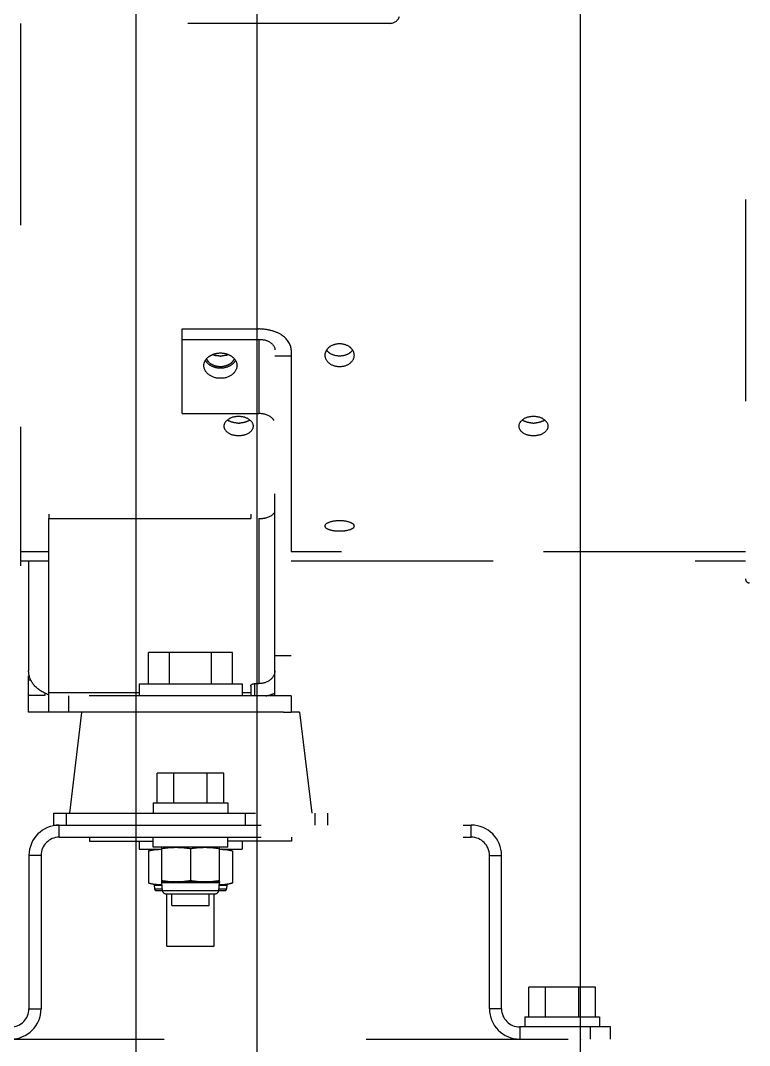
# Model space of a CAD drawing. Header units: millimetres. Extents: x 17886 to 18265, y -8727 to -7321.
# Drawn here: x 17963.42 to 17965.225, y -7876.467 to -7873.928 of the extents above; entities that cross this region are included whole.
import ezdxf

# ---------------------------------------------------------------- set-up
doc = ezdxf.new("R2010")
doc.units = ezdxf.units.MM
doc.linetypes.add('EPL_DASH', pattern=[1, 0.5, -0.5])
for name, color, linetype in [('1293180_DXF_CONTINUOUS_LINE', 7, 'Continuous'), ('1729966_DXF_CONTINUOUS_LINE', 7, 'Continuous'), ('2630764_DKREDXF_CONTINUOUS_LINE', 7, 'Continuous'), ('3551370_DKREDXF_CONTINUOUS_LINE', 7, 'Continuous'), ('3570569_DXF_CONTINUOUS_LINE', 7, 'Continuous'), ('3650520_DXF_CONTINUOUS_LINE', 7, 'Continuous'), ('3K6060_DXF_CONTINUOUS_LINE', 7, 'Continuous'), ('4L6454_DXF_CONTINUOUS_LINE', 7, 'Continuous'), ('8T4223_DXF_CONTINUOUS_LINE', 7, 'Continuous'), ('8T4896_DXF_CONTINUOUS_LINE', 7, 'Continuous')]:
    doc.layers.add(name, color=color, linetype=linetype)

msp = doc.modelspace()

# ---------------------------------------------------------------- linework, layer by layer
at = {"color": 6}
for points in [[(17964.00618, -7860.90246), (17954.00618, -7860.90246), (17954.00618, -7878.90246), (17964.00618, -7878.90246)], [(17965.30618, -7860.90246), (17964.80618, -7860.90246), (17964.80618, -7880.90246), (17965.30618, -7880.90246)], [(17963.70618, -7861.20246), (17954.30618, -7861.20246), (17954.30618, -7878.60246), (17963.70618, -7878.60246)]]:
    msp.add_lwpolyline(points, close=True, dxfattribs=at)
at = {"layer": '1293180_DXF_CONTINUOUS_LINE', "color": 7, "linetype": 'EPL_DASH'}
for p, q in [((17963.7512, -7875.98146), (17963.73727, -7875.98519)), ((17963.9312, -7875.98146), (17963.94512, -7875.98519)), ((17963.73727, -7875.98519), (17963.73727, -7876.06473)), ((17963.94512, -7875.98519), (17963.94512, -7876.06473)), ((17963.73727, -7876.06473), (17963.7512, -7876.06846)), ((17963.7512, -7876.06846), (17963.77018, -7876.06846)), ((17963.7512, -7876.06846), (17963.7512, -7876.07046)), ((17963.7512, -7876.06846), (17963.7512, -7876.07046)), ((17963.7512, -7876.07046), (17963.77035, -7876.07046)), ((17963.7512, -7876.07046), (17963.75199, -7876.07957)), ((17963.75199, -7876.07957), (17963.77115, -7876.07957)), ((17963.75657, -7876.08376), (17963.77156, -7876.08376)), ((17963.91084, -7876.08376), (17963.92583, -7876.08376)), ((17963.91125, -7876.07957), (17963.9304, -7876.07957)), ((17963.91204, -7876.07046), (17963.9312, -7876.07046)), ((17963.91222, -7876.06846), (17963.9312, -7876.06846)), ((17963.9312, -7876.07046), (17963.9304, -7876.07957)), ((17963.94512, -7876.06473), (17963.9312, -7876.06846)), ((17963.9312, -7876.06846), (17963.9312, -7876.07046)), ((17963.9312, -7876.06846), (17963.9312, -7876.07046))]:
    msp.add_line(p, q, dxfattribs=at)
for centre, radius, start, end in [((17963.76323, -7876.06656), 0.0851, 85.60942, 89.98508), ((17963.91916, -7876.06656), 0.0851, 90.01492, 94.39058), ((17963.75657, -7876.07917), 0.00459, 185, 270), ((17963.76323, -7875.98321), 0.08525, 270.01799, 274.65651), ((17963.91917, -7875.98321), 0.08525, 265.34349, 269.98201), ((17963.92583, -7876.07917), 0.00459, 270, 355)]:
    msp.add_arc(centre, radius, start, end, dxfattribs=at)
for points, knots in [([(17963.73727, -7875.98519), (17963.73942, -7875.98462), (17963.74793, -7875.98254), (17963.75671, -7875.98146), (17963.76326, -7875.98146)], [0, 0, 0, 0, 0.253185, 1, 1, 1, 1]), ([(17963.91914, -7875.98146), (17963.92131, -7875.98146), (17963.93008, -7875.9818), (17963.93875, -7875.98348), (17963.94512, -7875.98519)], [0, 0, 0, 0, 0.2479696, 1, 1, 1, 1]), ([(17963.73727, -7876.06473), (17963.73942, -7876.0653), (17963.74793, -7876.06738), (17963.75671, -7876.06846), (17963.76326, -7876.06846)], [0, 0, 0, 0, 0.253185, 1, 1, 1, 1]), ([(17963.91914, -7876.06846), (17963.92131, -7876.06846), (17963.93008, -7876.06812), (17963.93875, -7876.06643), (17963.94512, -7876.06473)], [0, 0, 0, 0, 0.2479696, 1, 1, 1, 1])]:
    msp.add_open_spline(points, degree=3, knots=knots, dxfattribs=at)
at = {"layer": '1729966_DXF_CONTINUOUS_LINE', "color": 7, "linetype": 'EPL_DASH'}
for p, q in [((17963.94512, -7875.49386), (17963.73727, -7875.49386)), ((17963.73727, -7875.57146), (17963.73727, -7875.49386)), ((17963.78924, -7875.57146), (17963.78924, -7875.49386)), ((17963.89316, -7875.57146), (17963.89316, -7875.49386)), ((17963.94512, -7875.57146), (17963.94512, -7875.49386)), ((17963.78269, -7876.22146), (17963.78269, -7876.09156)), ((17963.8997, -7876.22146), (17963.8997, -7876.09156)), ((17963.78269, -7876.22146), (17963.8997, -7876.22146))]:
    msp.add_line(p, q, dxfattribs=at)
at = {"layer": '2630764_DKREDXF_CONTINUOUS_LINE', "color": 7, "linetype": 'EPL_DASH'}
for p, q in [((17963.57111, -7875.64217), (17963.5412, -7875.89146)), ((17964.07139, -7875.64146), (17963.61101, -7875.64146)), ((17964.11119, -7875.64146), (17964.0902, -7875.64146)), ((17964.1112, -7875.64146), (17964.1412, -7875.89146)), ((17963.50182, -7875.89146), (17963.50182, -7875.92146)), ((17963.50183, -7875.89146), (17964.18057, -7875.89146)), ((17963.53348, -7875.89146), (17963.53348, -7875.92146)), ((17963.70559, -7875.89146), (17963.70559, -7875.92146)), ((17963.97681, -7875.89146), (17963.97681, -7875.92146)), ((17964.14892, -7875.89146), (17964.14892, -7875.92146)), ((17964.18057, -7875.89146), (17964.18057, -7875.92146)), ((17963.50183, -7875.92146), (17963.51334, -7875.92146)), ((17963.5912, -7875.95146), (17963.5912, -7875.96146)), ((17964.0912, -7875.95146), (17964.0912, -7875.96146)), ((17963.5912, -7875.96146), (17963.7487, -7875.96146)), ((17964.09119, -7875.96146), (17963.9337, -7875.96146))]:
    msp.add_line(p, q, dxfattribs=at)
at = {"layer": '3551370_DKREDXF_CONTINUOUS_LINE', "color": 6, "linetype": 'EPL_DASH'}
for p, q in [((17965.2152, -7872.37129), (17965.2152, -7875.31163)), ((17963.4202, -7873.93514), (17963.4202, -7875.27901)), ((17963.8202, -7874.90188), (17963.8202, -7874.69232)), ((17963.8202, -7874.71803), (17964.0102, -7874.71803)), ((17964.0102, -7874.71803), (17964.0102, -7874.90188)), ((17964.0502, -7875.60046), (17964.0502, -7874.74374)), ((17964.0502, -7874.75849), (17964.0902, -7874.75849)), ((17964.0902, -7874.74374), (17964.0902, -7875.60046)), ((17963.8202, -7874.90188), (17964.0102, -7874.90188)), ((17963.4902, -7875.59343), (17963.4902, -7875.16214)), ((17964.0102, -7875.16214), (17964.0102, -7875.57096)), ((17963.4202, -7875.26646), (17963.4902, -7875.26646)), ((17963.4402, -7875.26646), (17963.4402, -7875.53899)), ((17964.0902, -7875.26646), (17965.2152, -7875.26646)), ((17964.0502, -7875.50146), (17964.0902, -7875.50146)), ((17963.4402, -7875.60046), (17963.4402, -7875.5515)), ((17963.4402, -7875.56146), (17963.44581, -7875.56146)), ((17963.9902, -7875.57697), (17963.9902, -7875.59343)), ((17964.0002, -7875.57096), (17964.0102, -7875.57096)), ((17964.0902, -7875.60146), (17963.4402, -7875.60146)), ((17963.4402, -7875.64146), (17963.4402, -7875.60146)), ((17963.4802, -7875.59394), (17963.4802, -7875.60046)), ((17963.4902, -7875.64146), (17963.4902, -7875.60146)), ((17963.5402, -7875.64146), (17963.5402, -7875.60146)), ((17964.0402, -7875.59791), (17964.0402, -7875.60146)), ((17964.0902, -7875.60146), (17964.0902, -7875.64146)), ((17963.61101, -7875.64146), (17963.4402, -7875.64146)), ((17964.07139, -7875.64146), (17964.0902, -7875.64146))]:
    msp.add_line(p, q, dxfattribs=at)
at = {"layer": '3551370_DKREDXF_CONTINUOUS_LINE', "color": 7, "linetype": 'EPL_DASH'}
for p, q in [((17964.33478, -7873.93514), (17963.13561, -7873.93514)), ((17963.8202, -7874.69232), (17964.0102, -7874.69232)), ((17963.4902, -7875.1509), (17963.4902, -7875.16214)), ((17963.4902, -7875.16214), (17964.0102, -7875.16214)), ((17963.9902, -7875.1509), (17963.9902, -7875.16214)), ((17963.4902, -7875.24481), (17963.4202, -7875.24481)), ((17965.2152, -7875.24481), (17964.0902, -7875.24481)), ((17964.0002, -7875.60146), (17964.0002, -7875.57096)), ((17963.4802, -7875.60046), (17963.4402, -7875.60046)), ((17963.7137, -7875.59343), (17963.4902, -7875.59343)), ((17963.4902, -7875.60146), (17963.4902, -7875.59343)), ((17963.9902, -7875.59343), (17963.9687, -7875.59343)), ((17963.9902, -7875.59343), (17963.9902, -7875.60146)), ((17964.0502, -7875.60046), (17964.0902, -7875.60046))]:
    msp.add_line(p, q, dxfattribs=at)
for centre, radius, start, end in [((17964.33477, -7873.91016), 0.02498, 270.01561, 341.07115), ((17963.9032, -7874.75539), 0.02946, 210.61343, 216.62029), ((17963.91518, -7874.7359), 0.05294, 258.3875, 270.02211), ((17963.91522, -7874.7359), 0.05294, 269.97821, 281.56967), ((17963.92711, -7874.75533), 0.02956, 322.86829, 329.3716)]:
    msp.add_arc(centre, radius, start, end, dxfattribs=at)
at = {"layer": '3551370_DKREDXF_CONTINUOUS_LINE', "color": 6, "linetype": 'EPL_DASH'}
for centre, radius, start, end in [((17963.91391, -7874.7165), 0.04271, 246.2397, 254.91715), ((17963.9152, -7874.71139), 0.04798, 268.81756, 271.18092), ((17963.91648, -7874.7165), 0.04271, 285.0614, 293.78401), ((17964.19941, -7874.72975), 0.02618, 214.53654, 217.36784), ((17964.22098, -7874.72975), 0.02619, 322.62129, 325.4631), ((17963.95151, -7874.89159), 0.03218, 234.60763, 237.61438), ((17963.95313, -7874.88901), 0.03523, 237.63912, 242.3148), ((17963.9602, -7874.86764), 0.05788, 268.24855, 271.74916), ((17963.96726, -7874.88899), 0.03524, 297.6295, 302.38335), ((17963.96889, -7874.89159), 0.03218, 302.40978, 305.39359), ((17964.68151, -7874.89159), 0.03218, 234.60763, 237.61438), ((17964.68313, -7874.88901), 0.03523, 237.63912, 242.3148), ((17964.6902, -7874.86764), 0.05788, 268.24855, 271.74916), ((17964.69726, -7874.88899), 0.03524, 297.6295, 302.38335), ((17964.69889, -7874.89159), 0.03218, 302.40978, 305.39359), ((17965.2252, -7875.31163), 0.01, 180, 269), ((17963.51823, -7875.51151), 0.09116, 248.89985, 251.9924), ((17964.01317, -7875.5141), 0.08839, 291.09875, 294.92842)]:
    msp.add_arc(centre, radius, start, end, dxfattribs=at)
for points, knots in [([(17964.0902, -7874.74374), (17964.0902, -7874.72932), (17964.07202, -7874.70697), (17964.04037, -7874.69494), (17964.02049, -7874.69232), (17964.0102, -7874.69232)], [0, 0, 0, 0, 0.4225695, 0.6984877, 1, 1, 1, 1]), ([(17964.0102, -7874.71803), (17964.01995, -7874.71803), (17964.0374, -7874.72092), (17964.0502, -7874.73653), (17964.0502, -7874.74374)], [0, 0, 0, 0, 0.5750602, 1, 1, 1, 1]), ([(17964.18674, -7874.73583), (17964.18476, -7874.73712), (17964.17802, -7874.74243), (17964.1737, -7874.75119), (17964.1737, -7874.75743)], [0, 0, 0, 0, 0.2743888, 1, 1, 1, 1]), ([(17964.2467, -7874.75743), (17964.2467, -7874.75119), (17964.24238, -7874.74243), (17964.23563, -7874.73712), (17964.23365, -7874.73583)], [0, 0, 0, 0, 0.7256116, 1, 1, 1, 1]), ([(17963.8742, -7874.78314), (17963.8742, -7874.77694), (17963.87794, -7874.76825), (17963.88419, -7874.7625), (17963.88601, -7874.76109)], [0, 0, 0, 0, 0.7293111, 1, 1, 1, 1]), ([(17963.94421, -7874.76095), (17963.94605, -7874.76236), (17963.95239, -7874.76813), (17963.9562, -7874.77689), (17963.9562, -7874.78314)], [0, 0, 0, 0, 0.2709215, 1, 1, 1, 1]), ([(17964.1737, -7874.75743), (17964.1737, -7874.76488), (17964.18391, -7874.78109), (17964.20119, -7874.78509), (17964.2102, -7874.78509)], [0, 0, 0, 0, 0.4525351, 1, 1, 1, 1]), ([(17964.2102, -7874.78509), (17964.21921, -7874.78509), (17964.23648, -7874.78109), (17964.2467, -7874.76488), (17964.2467, -7874.75743)], [0, 0, 0, 0, 0.5474648, 1, 1, 1, 1]), ([(17963.9152, -7874.81455), (17963.90506, -7874.81455), (17963.88562, -7874.80984), (17963.8742, -7874.79156), (17963.8742, -7874.78314)], [0, 0, 0, 0, 0.5464336, 1, 1, 1, 1]), ([(17963.9562, -7874.78314), (17963.9562, -7874.79156), (17963.94478, -7874.80984), (17963.92534, -7874.81455), (17963.9152, -7874.81455)], [0, 0, 0, 0, 0.4535563, 1, 1, 1, 1]), ([(17963.9602, -7874.90925), (17963.95128, -7874.90925), (17963.9353, -7874.9121), (17963.9237, -7874.92644), (17963.9237, -7874.93307)], [0, 0, 0, 0, 0.5736204, 1, 1, 1, 1]), ([(17963.9967, -7874.93307), (17963.9967, -7874.92644), (17963.98509, -7874.9121), (17963.96912, -7874.90925), (17963.9602, -7874.90925)], [0, 0, 0, 0, 0.4263796, 1, 1, 1, 1]), ([(17964.04772, -7874.91867), (17964.04622, -7874.91607), (17964.03655, -7874.90545), (17964.02126, -7874.90188), (17964.0102, -7874.90188)], [0, 0, 0, 0, 0.2133513, 1, 1, 1, 1]), ([(17964.6902, -7874.90925), (17964.68128, -7874.90925), (17964.6653, -7874.9121), (17964.6537, -7874.92644), (17964.6537, -7874.93307)], [0, 0, 0, 0, 0.5736204, 1, 1, 1, 1]), ([(17964.7267, -7874.93307), (17964.7267, -7874.92644), (17964.71509, -7874.9121), (17964.69912, -7874.90925), (17964.6902, -7874.90925)], [0, 0, 0, 0, 0.4263796, 1, 1, 1, 1]), ([(17963.9237, -7874.93307), (17963.9237, -7874.9396), (17963.93545, -7874.95375), (17963.95131, -7874.95618), (17963.9602, -7874.95618)], [0, 0, 0, 0, 0.4234975, 1, 1, 1, 1]), ([(17963.9602, -7874.95618), (17963.96908, -7874.95618), (17963.98494, -7874.95375), (17963.9967, -7874.9396), (17963.9967, -7874.93307)], [0, 0, 0, 0, 0.5765025, 1, 1, 1, 1]), ([(17964.6537, -7874.93307), (17964.6537, -7874.9396), (17964.66545, -7874.95375), (17964.68131, -7874.95618), (17964.6902, -7874.95618)], [0, 0, 0, 0, 0.4234975, 1, 1, 1, 1]), ([(17964.6902, -7874.95618), (17964.69908, -7874.95618), (17964.71494, -7874.95375), (17964.7267, -7874.9396), (17964.7267, -7874.93307)], [0, 0, 0, 0, 0.5765025, 1, 1, 1, 1]), ([(17964.2102, -7875.1676), (17964.2015, -7875.1676), (17964.18976, -7875.16843), (17964.1737, -7875.17585), (17964.1737, -7875.18052)], [0, 0, 0, 0, 0.6507758, 1, 1, 1, 1]), ([(17964.2467, -7875.18052), (17964.2467, -7875.17585), (17964.23064, -7875.16843), (17964.2189, -7875.1676), (17964.2102, -7875.1676)], [0, 0, 0, 0, 0.3492241, 1, 1, 1, 1]), ([(17964.1737, -7875.18052), (17964.1737, -7875.1851), (17964.19001, -7875.19205), (17964.20152, -7875.19257), (17964.2102, -7875.19257)], [0, 0, 0, 0, 0.3451903, 1, 1, 1, 1]), ([(17964.2102, -7875.19257), (17964.21888, -7875.19257), (17964.23038, -7875.19205), (17964.2467, -7875.1851), (17964.2467, -7875.18052)], [0, 0, 0, 0, 0.6548097, 1, 1, 1, 1]), ([(17963.48541, -7875.59656), (17963.4728, -7875.5917), (17963.45023, -7875.57695), (17963.4402, -7875.55103), (17963.4402, -7875.53899)], [0, 0, 0, 0, 0.5288059, 1, 1, 1, 1]), ([(17964.0502, -7875.53899), (17964.0502, -7875.54748), (17964.03947, -7875.56585), (17964.02013, -7875.57096), (17964.0102, -7875.57096)], [0, 0, 0, 0, 0.4607887, 1, 1, 1, 1])]:
    msp.add_open_spline(points, degree=3, knots=knots, dxfattribs=at)
for points in [[(17964.2102, -7874.72917), (17964.20207, -7874.72917), (17964.19354, -7874.73139), (17964.18674, -7874.73583)], [(17964.23365, -7874.73583), (17964.22685, -7874.73139), (17964.21833, -7874.72917), (17964.2102, -7874.72917)], [(17963.88601, -7874.76109), (17963.88862, -7874.75906), (17963.89152, -7874.75737), (17963.89453, -7874.75602)], [(17963.89453, -7874.75602), (17963.90096, -7874.75314), (17963.90816, -7874.75174), (17963.9152, -7874.75174)], [(17963.91421, -7874.75936), (17963.91037, -7874.75928), (17963.90651, -7874.75875), (17963.9028, -7874.75774)], [(17963.9152, -7874.75174), (17963.92219, -7874.75174), (17963.92935, -7874.75313), (17963.93574, -7874.75596)], [(17963.92758, -7874.75775), (17963.92388, -7874.75875), (17963.92002, -7874.75928), (17963.91619, -7874.75936)], [(17963.93574, -7874.75596), (17963.93873, -7874.75729), (17963.94161, -7874.75896), (17963.94421, -7874.76095)], [(17964.18676, -7874.75297), (17964.18367, -7874.75102), (17964.18082, -7874.74855), (17964.1786, -7874.74564)], [(17964.2102, -7874.75937), (17964.2021, -7874.75937), (17964.19361, -7874.7573), (17964.18676, -7874.75297)], [(17964.2336, -7874.75299), (17964.22676, -7874.7573), (17964.21828, -7874.75937), (17964.2102, -7874.75937)], [(17964.24179, -7874.74564), (17964.23956, -7874.74856), (17964.23671, -7874.75104), (17964.2336, -7874.75299)], [(17963.88056, -7874.76622), (17963.88136, -7874.76804), (17963.88239, -7874.76976), (17963.88359, -7874.77134)], [(17963.88359, -7874.77134), (17963.88581, -7874.77425), (17963.88865, -7874.77672), (17963.89174, -7874.77868)], [(17963.89174, -7874.77868), (17963.89511, -7874.78081), (17963.89887, -7874.78239), (17963.90272, -7874.78344)], [(17963.90272, -7874.78344), (17963.90677, -7874.78455), (17963.911, -7874.78509), (17963.9152, -7874.78509)], [(17963.9152, -7874.78509), (17963.91939, -7874.78509), (17963.92363, -7874.78455), (17963.92768, -7874.78344)], [(17963.92768, -7874.78344), (17963.93152, -7874.78239), (17963.93528, -7874.78081), (17963.93865, -7874.77868)], [(17963.93865, -7874.77868), (17963.94174, -7874.77672), (17963.94459, -7874.77425), (17963.94681, -7874.77134)], [(17963.94681, -7874.77134), (17963.94801, -7874.76976), (17963.94905, -7874.76802), (17963.94984, -7874.7662)], [(17963.9478, -7874.92417), (17963.94398, -7874.92331), (17963.94022, -7874.92202), (17963.93676, -7874.9202)], [(17963.95843, -7874.9255), (17963.95486, -7874.92539), (17963.95128, -7874.92496), (17963.9478, -7874.92417)], [(17963.97258, -7874.92417), (17963.9691, -7874.92496), (17963.96553, -7874.92539), (17963.96196, -7874.9255)], [(17963.9836, -7874.92022), (17963.98014, -7874.92203), (17963.97639, -7874.92332), (17963.97258, -7874.92417)], [(17964.6778, -7874.92417), (17964.67398, -7874.92331), (17964.67022, -7874.92202), (17964.66676, -7874.9202)], [(17964.68843, -7874.9255), (17964.68486, -7874.92539), (17964.68128, -7874.92496), (17964.6778, -7874.92417)], [(17964.70258, -7874.92417), (17964.6991, -7874.92496), (17964.69553, -7874.92539), (17964.69196, -7874.9255)], [(17964.7136, -7874.92022), (17964.71014, -7874.92203), (17964.70639, -7874.92332), (17964.70258, -7874.92417)], [(17964.02644, -7875.60159), (17964.03276, -7875.60055), (17964.03901, -7875.59887), (17964.04499, -7875.59656)]]:
    msp.add_open_spline(points, degree=3, dxfattribs=at)
at = {"layer": '3551370_DKREDXF_CONTINUOUS_LINE', "color": 7, "linetype": 'EPL_DASH'}
for points in [[(17963.87956, -7874.77296), (17963.88138, -7874.77542), (17963.88359, -7874.77761), (17963.88601, -7874.77949)], [(17963.88601, -7874.77949), (17963.89135, -7874.78363), (17963.8979, -7874.78639), (17963.90452, -7874.78776)], [(17963.92584, -7874.78776), (17963.9324, -7874.78641), (17963.93889, -7874.7837), (17963.94421, -7874.77963)], [(17963.94421, -7874.77963), (17963.94662, -7874.77777), (17963.94884, -7874.7756), (17963.95067, -7874.77318)]]:
    msp.add_open_spline(points, degree=3, dxfattribs=at)
for points, knots in [([(17964.0102, -7875.16214), (17964.01556, -7875.16214), (17964.03, -7875.16107), (17964.0502, -7875.15159), (17964.0502, -7875.14138)], [0, 0, 0, 0, 0.3440415, 1, 1, 1, 1]), ([(17963.9902, -7875.57697), (17963.9902, -7875.5742), (17963.99509, -7875.57133), (17963.99892, -7875.57096), (17964.0002, -7875.57096)], [0, 0, 0, 0, 0.6847028, 1, 1, 1, 1])]:
    msp.add_open_spline(points, degree=3, knots=knots, dxfattribs=at)
at = {"layer": '3570569_DXF_CONTINUOUS_LINE', "color": 7, "linetype": 'EPL_DASH'}
msp.add_line((17973.7762, -7876.45246), (17959.8362, -7876.45246), dxfattribs=at)
at = {"layer": '3650520_DXF_CONTINUOUS_LINE', "color": 7, "linetype": 'EPL_DASH'}
for p, q in [((17963.5162, -7875.92146), (17964.5362, -7875.92146)), ((17963.5162, -7875.95146), (17963.5162, -7875.92146)), ((17964.5362, -7875.95146), (17964.5362, -7875.92146)), ((17963.4712, -7875.99646), (17963.4412, -7875.99646)), ((17963.4412, -7875.99646), (17963.4412, -7876.37646)), ((17964.5812, -7875.99646), (17964.6112, -7875.99646)), ((17964.6112, -7876.37646), (17964.6112, -7875.99646)), ((17963.4412, -7876.37646), (17963.4712, -7876.37646)), ((17964.6112, -7876.37646), (17964.5812, -7876.37646)), ((17964.8812, -7876.42146), (17964.6562, -7876.42146)), ((17964.6562, -7876.42146), (17964.6562, -7876.45146)), ((17964.8312, -7876.45146), (17964.8312, -7876.42146)), ((17964.8812, -7876.45146), (17964.8812, -7876.42146))]:
    msp.add_line(p, q, dxfattribs=at)
at = {"layer": '3650520_DXF_CONTINUOUS_LINE', "color": 3, "linetype": 'EPL_DASH'}
for p, q in [((17963.5162, -7875.95146), (17964.5362, -7875.95146)), ((17963.4712, -7875.99646), (17963.4712, -7876.37646)), ((17964.5812, -7876.37646), (17964.5812, -7875.99646))]:
    msp.add_line(p, q, dxfattribs=at)
at = {"layer": '3650520_DXF_CONTINUOUS_LINE', "color": 7, "linetype": 'EPL_DASH'}
for centre, radius, start, end in [((17963.5162, -7875.99646), 0.075, 90, 180), ((17964.5362, -7875.99646), 0.075, 0, 90), ((17963.3962, -7876.37646), 0.045, 270, 0), ((17964.6562, -7876.37646), 0.045, 180, 270)]:
    msp.add_arc(centre, radius, start, end, dxfattribs=at)
at = {"layer": '3650520_DXF_CONTINUOUS_LINE', "color": 3, "linetype": 'EPL_DASH'}
for centre, radius, start, end in [((17963.5162, -7875.99646), 0.045, 90, 180), ((17964.5362, -7875.99646), 0.045, 0, 90), ((17963.3962, -7876.37646), 0.075, 270, 0), ((17964.6562, -7876.37646), 0.075, 180, 270)]:
    msp.add_arc(centre, radius, start, end, dxfattribs=at)
at = {"layer": '3K6060_DXF_CONTINUOUS_LINE', "color": 7, "linetype": 'EPL_DASH'}
for p, q in [((17963.76975, -7876.06356), (17963.76975, -7875.97646)), ((17963.8412, -7875.97942), (17963.8412, -7876.0586)), ((17963.91265, -7876.06356), (17963.91265, -7875.97646)), ((17963.76975, -7876.06156), (17963.91265, -7876.06156)), ((17963.76975, -7876.06156), (17963.76975, -7876.06356)), ((17963.76975, -7876.06356), (17963.91265, -7876.06356)), ((17963.77148, -7876.08334), (17963.76975, -7876.06356)), ((17963.77148, -7876.08334), (17963.91092, -7876.08334)), ((17963.91092, -7876.08334), (17963.91265, -7876.06356)), ((17963.91265, -7876.06156), (17963.91265, -7876.06356)), ((17963.78044, -7876.09156), (17963.90195, -7876.09156))]:
    msp.add_line(p, q, dxfattribs=at)
for centre, start, end in [((17963.78044, -7876.08256), 185, 270), ((17963.90195, -7876.08256), 270, 355)]:
    msp.add_arc(centre, 0.009, start, end, dxfattribs=at)
for points in [[(17963.76975, -7875.97942), (17963.78156, -7875.97759), (17963.79352, -7875.97646), (17963.80547, -7875.97646)], [(17963.80547, -7875.97646), (17963.81742, -7875.97646), (17963.82939, -7875.97759), (17963.8412, -7875.97942)], [(17963.8412, -7875.97942), (17963.85301, -7875.97759), (17963.86497, -7875.97646), (17963.87692, -7875.97646)], [(17963.87692, -7875.97646), (17963.88887, -7875.97646), (17963.90084, -7875.97759), (17963.91265, -7875.97942)], [(17963.76975, -7876.0586), (17963.78156, -7876.06042), (17963.79352, -7876.06156), (17963.80547, -7876.06156)], [(17963.80547, -7876.06156), (17963.81742, -7876.06156), (17963.82939, -7876.06042), (17963.8412, -7876.0586)], [(17963.8412, -7876.0586), (17963.85301, -7876.06042), (17963.86497, -7876.06156), (17963.87692, -7876.06156)], [(17963.87692, -7876.06156), (17963.88887, -7876.06156), (17963.90084, -7876.06042), (17963.91265, -7876.0586)]]:
    msp.add_open_spline(points, degree=3, dxfattribs=at)
at = {"layer": '4L6454_DXF_CONTINUOUS_LINE', "color": 7, "linetype": 'EPL_DASH'}
for p, q in [((17963.9237, -7875.79276), (17963.75869, -7875.79276)), ((17963.75869, -7875.86646), (17963.75869, -7875.79276)), ((17963.79995, -7875.86646), (17963.79995, -7875.79276)), ((17963.88245, -7875.86646), (17963.88245, -7875.79276)), ((17963.9237, -7875.86646), (17963.9237, -7875.79276)), ((17963.79493, -7876.12046), (17963.79493, -7876.09156)), ((17963.88747, -7876.12046), (17963.88747, -7876.09156)), ((17963.79493, -7876.12046), (17963.88747, -7876.12046)), ((17964.8437, -7876.32276), (17964.67869, -7876.32276)), ((17964.67869, -7876.39646), (17964.67869, -7876.32276)), ((17964.71995, -7876.39646), (17964.71995, -7876.32276)), ((17964.80245, -7876.39646), (17964.80245, -7876.32276)), ((17964.8437, -7876.39646), (17964.8437, -7876.32276)), ((17964.71493, -7876.45246), (17964.71493, -7876.45146)), ((17964.80747, -7876.45246), (17964.80747, -7876.45146))]:
    msp.add_line(p, q, dxfattribs=at)
at = {"layer": '8T4223_DXF_CONTINUOUS_LINE', "color": 7, "linetype": 'EPL_DASH'}
for p, q in [((17963.7137, -7875.57146), (17963.9687, -7875.57146)), ((17963.7137, -7875.57146), (17963.7137, -7875.60146)), ((17963.9687, -7875.57146), (17963.9687, -7875.60146)), ((17963.7137, -7875.96146), (17963.7137, -7875.98146)), ((17963.7137, -7875.98146), (17963.76975, -7875.98146)), ((17963.91265, -7875.98146), (17963.9687, -7875.98146)), ((17963.9687, -7875.96146), (17963.9687, -7875.98146))]:
    msp.add_line(p, q, dxfattribs=at)
at = {"layer": '8T4896_DXF_CONTINUOUS_LINE', "color": 7, "linetype": 'EPL_DASH'}
for p, q in [((17963.7487, -7875.86646), (17963.9337, -7875.86646)), ((17963.7487, -7875.86646), (17963.7487, -7875.89146)), ((17963.9337, -7875.86646), (17963.9337, -7875.89146)), ((17963.7487, -7875.97646), (17963.7487, -7875.95146)), ((17963.9337, -7875.97646), (17963.9337, -7875.95146)), ((17963.9337, -7875.97646), (17963.7487, -7875.97646)), ((17964.6687, -7876.39646), (17964.8537, -7876.39646)), ((17964.6687, -7876.39646), (17964.6687, -7876.42146)), ((17964.8537, -7876.39646), (17964.8537, -7876.42146))]:
    msp.add_line(p, q, dxfattribs=at)

doc.saveas('drawing.dxf')
